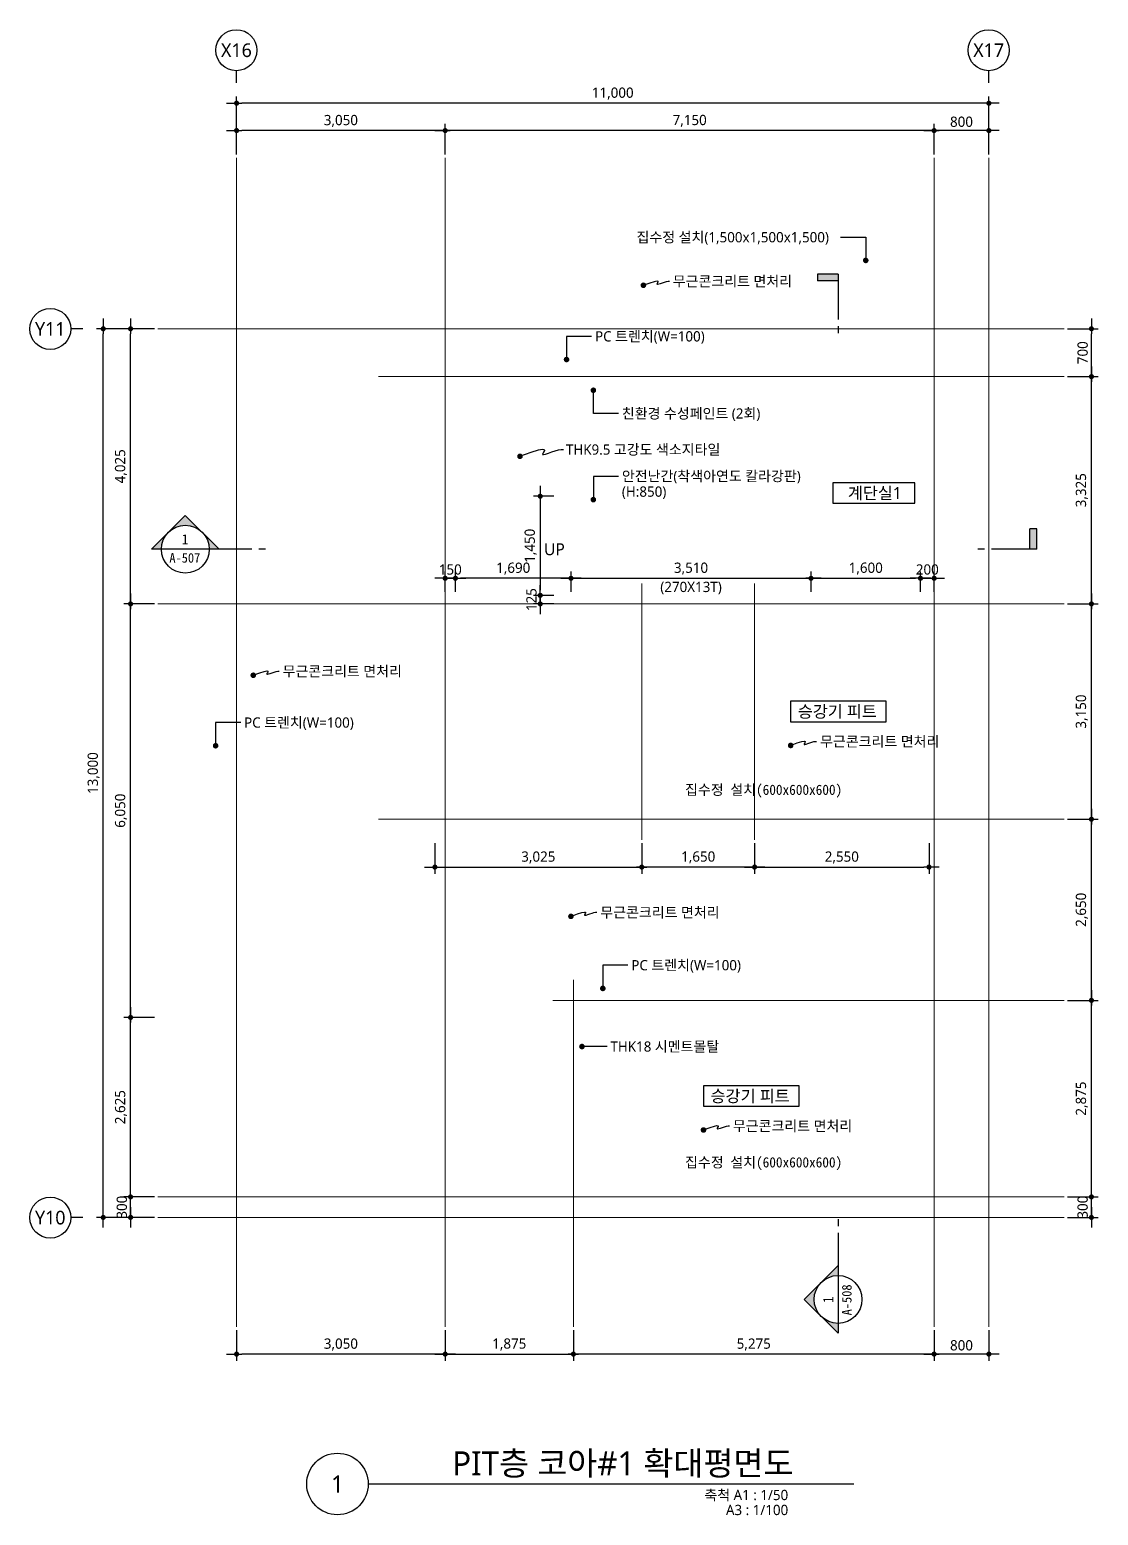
# Model space of a CAD drawing. Header units: millimetres. Extents: x 1424731 to 1631737, y 707248 to 849681.
# Drawn here: x 1425412 to 1441037, y 827948 to 849681 of the extents above; entities that cross this region are included whole.
import ezdxf
from ezdxf.enums import TextEntityAlignment as Align

# ---------------------------------------------------------------- set-up
doc = ezdxf.new("R2010")
doc.units = ezdxf.units.MM
doc.header["$MEASUREMENT"] = 0
doc.linetypes.add('CEN', pattern=[62, 60, -1, 0, -1])
doc.layers.get('0').update_dxf_attribs({"linetype": 'CONTINUOUS'})
for name, color, linetype, lineweight in [('A-AXIS-BUBL', 7, 'CONTINUOUS', 25), ('A-CNTL', 1, 'CEN', 15), ('A-DIMS', 7, 'CONTINUOUS', 25), ('A-MKXS-LEAD', 7, 'CONTINUOUS', 25), ('A-MKXS-MAK1', 3, 'CONTINUOUS', 25), ('A-MKXS-TEXT1', 3, 'CONTINUOUS', 25), ('A-MKXS-TEXT2', 7, 'CONTINUOUS', 25), ('A-MKXX-NAME', 3, 'CONTINUOUS', 25), ('A-MKXX-SYMB', 7, 'CONTINUOUS', 25), ('A-XXXX-SYMB', 7, 'CONTINUOUS', 25), ('A-XXXX-TXT1', 3, 'CONTINUOUS', 25), ('A-XXXX-TXT2', 3, 'CONTINUOUS', 25)]:
    doc.layers.add(name, color=color, linetype=linetype, lineweight=lineweight)
doc.styles.add('HY울릉도L', font='')
doc.styles.add('돋움', font='')
doc.styles.add('돋움체', font='')
doc.styles.add('맑은고딕', font='malgun.ttf')
doc.styles.get('HY울릉도L').set_extended_font_data('HYwulM')
doc.styles.get('돋움').set_extended_font_data('DotumChe')
doc.styles.get('돋움체').set_extended_font_data('DotumChe')
doc.dimstyles.new('CDIM', dxfattribs={"dimtxt": 3, "dimasz": 1.5, "dimexe": 2, "dimexo": 1, "dimgap": 1, "dimtad": 1, "dimdec": 0, "dimrnd": 0.5, "dimzin": 0, "dimdsep": 32, "dimlunit": 6, "dimtxsty": 'HY울릉도L', "dimblk1": '_CIDOT', "dimblk2": '_CIDOT', "dimsah": 1, "dimcen": 5.5, "dimclrd": 2, "dimclre": 2, "dimclrt": 7, "dimadec": 0, "dimazin": 0, "dimtfac": 1, "dimtdec": 0, "dimtix": 1, "dimtmove": 2, "dimatfit": 1, "dimldrblk": '_CIDOT', "dimfxl": 1, "dimtolj": 1, "dimtzin": 0, "dimlwd": -1, "dimarcsym": 0})

# ---------------------------------------------------------------- blocks, each defined once
blk = doc.blocks.new('_CIDOT')
at = {"color": 0, "linetype": 'ByBlock'}
blk.add_line((2, 0), (-1, 0), dxfattribs=at)
at = {"color": 0, "linetype": 'ByBlock', "const_width": 0.5}
blk.add_lwpolyline([(-0.25, 0, 1), (0.25, 0, 1)], format="xyb", close=True, dxfattribs=at)
blk = doc.blocks.new('*D65')
at = {"layer": 'A-DIMS', "lineweight": -2, "transparency": 16777216}
for p, q in [((1433077, 842856), (1432777, 842856)), ((1433077, 841406), (1432777, 841406))]:
    blk.add_line(p, q, dxfattribs=at)
at = {"layer": 'A-DIMS', "transparency": 16777216}
blk.add_line((1432877, 842781), (1432877, 841481), dxfattribs=at)
at = {"layer": 'A-DIMS', "transparency": 16777216, "xscale": 75, "yscale": 75, "zscale": 75}
for p, rotation in [((1432877, 842856), 90), ((1432877, 841406), 270)]:
    blk.add_blockref('_CIDOT', p, dxfattribs=dict(at, rotation=rotation))
at = {"layer": 'A-DIMS', "color": 3, "transparency": 16777216, "insert": (1432737, 842131), "char_height": 150, "attachment_point": 5, "rotation": 90, "style": '맑은고딕'}
blk.add_mtext('\\A1;1,450', dxfattribs=at)
blk = doc.blocks.new('*D66')
at = {"layer": 'A-DIMS', "transparency": 16777216}
for p, q in [((1432877, 841481), (1432877, 841556)), ((1432877, 841281), (1432877, 841406)), ((1432877, 841206), (1432877, 841131))]:
    blk.add_line(p, q, dxfattribs=at)
at = {"layer": 'A-DIMS', "lineweight": -2, "transparency": 16777216}
for p, q in [((1433077, 841406), (1432777, 841406)), ((1433077, 841281), (1432777, 841281))]:
    blk.add_line(p, q, dxfattribs=at)
at = {"layer": 'A-DIMS', "transparency": 16777216, "xscale": 75, "yscale": 75, "zscale": 75}
for p, rotation in [((1432877, 841406), 270), ((1432877, 841281), 90)]:
    blk.add_blockref('_CIDOT', p, dxfattribs=dict(at, rotation=rotation))
at = {"layer": 'A-DIMS', "color": 3, "transparency": 16777216, "insert": (1432749, 841344), "char_height": 150, "attachment_point": 5, "rotation": 90, "style": '맑은고딕'}
blk.add_mtext('\\A1;125', dxfattribs=at)
blk = doc.blocks.new('*D67')
at = {"layer": 'A-DIMS', "lineweight": -2, "transparency": 16777216}
for p, q in [((1433327, 841456), (1433327, 841756)), ((1436837, 841456), (1436837, 841756))]:
    blk.add_line(p, q, dxfattribs=at)
at = {"layer": 'A-DIMS', "transparency": 16777216}
blk.add_line((1433402, 841656), (1436762, 841656), dxfattribs=at)
at = {"layer": 'A-DIMS', "transparency": 16777216, "xscale": 75, "yscale": 75, "zscale": 75, "rotation": 180}
blk.add_blockref('_CIDOT', (1433327, 841656), dxfattribs=at)
at = {"layer": 'A-DIMS', "transparency": 16777216, "xscale": 75, "yscale": 75, "zscale": 75}
blk.add_blockref('_CIDOT', (1436837, 841656), dxfattribs=at)
at = {"layer": 'A-DIMS', "color": 3, "transparency": 16777216, "char_height": 150, "attachment_point": 5, "style": '맑은고딕'}
for s, insert in [('\\A1;3,510', (1435082, 841797)), ('\\A1;(270X13T)', (1435082, 841513))]:
    blk.add_mtext(s, dxfattribs=dict(at, insert=insert))
blk = doc.blocks.new('*D68')
at = {"layer": 'A-DIMS', "lineweight": -2, "transparency": 16777216}
for p, q in [((1431637, 841456), (1431637, 841756)), ((1433327, 841456), (1433327, 841756))]:
    blk.add_line(p, q, dxfattribs=at)
at = {"layer": 'A-DIMS', "transparency": 16777216}
blk.add_line((1433252, 841656), (1431712, 841656), dxfattribs=at)
at = {"layer": 'A-DIMS', "transparency": 16777216, "xscale": 75, "yscale": 75, "zscale": 75, "rotation": 180}
blk.add_blockref('_CIDOT', (1431637, 841656), dxfattribs=at)
at = {"layer": 'A-DIMS', "transparency": 16777216, "xscale": 75, "yscale": 75, "zscale": 75}
blk.add_blockref('_CIDOT', (1433327, 841656), dxfattribs=at)
at = {"layer": 'A-DIMS', "color": 3, "transparency": 16777216, "insert": (1432482, 841797), "char_height": 150, "attachment_point": 5, "style": '맑은고딕'}
blk.add_mtext('\\A1;1,690', dxfattribs=at)
blk = doc.blocks.new('*D69')
at = {"layer": 'A-DIMS', "lineweight": -2, "transparency": 16777216}
for p, q in [((1436837, 841456), (1436837, 841756)), ((1438437, 841456), (1438437, 841756))]:
    blk.add_line(p, q, dxfattribs=at)
at = {"layer": 'A-DIMS', "transparency": 16777216}
blk.add_line((1436912, 841656), (1438362, 841656), dxfattribs=at)
at = {"layer": 'A-DIMS', "transparency": 16777216, "xscale": 75, "yscale": 75, "zscale": 75, "rotation": 180}
blk.add_blockref('_CIDOT', (1436837, 841656), dxfattribs=at)
at = {"layer": 'A-DIMS', "transparency": 16777216, "xscale": 75, "yscale": 75, "zscale": 75}
blk.add_blockref('_CIDOT', (1438437, 841656), dxfattribs=at)
at = {"layer": 'A-DIMS', "color": 3, "transparency": 16777216, "insert": (1437637, 841797), "char_height": 150, "attachment_point": 5, "style": '맑은고딕'}
blk.add_mtext('\\A1;1,600', dxfattribs=at)
blk = doc.blocks.new('*D70')
at = {"layer": 'A-DIMS', "lineweight": -2, "transparency": 16777216}
for p, q in [((1440587, 832606), (1441037, 832606)), ((1440587, 832306), (1441037, 832306))]:
    blk.add_line(p, q, dxfattribs=at)
at = {"layer": 'A-DIMS', "transparency": 16777216}
for p, q in [((1440937, 832681), (1440937, 832756)), ((1440937, 832306), (1440937, 832606)), ((1440937, 832231), (1440937, 832156))]:
    blk.add_line(p, q, dxfattribs=at)
at = {"layer": 'A-DIMS', "transparency": 16777216, "xscale": 75, "yscale": 75, "zscale": 75}
for p, rotation in [((1440937, 832606), 270), ((1440937, 832306), 90)]:
    blk.add_blockref('_CIDOT', p, dxfattribs=dict(at, rotation=rotation))
at = {"layer": 'A-DIMS', "color": 3, "transparency": 16777216, "insert": (1440809, 832456), "char_height": 150, "attachment_point": 5, "rotation": 90, "style": '맑은고딕'}
blk.add_mtext('\\A1;300', dxfattribs=at)
blk = doc.blocks.new('*D71')
at = {"layer": 'A-DIMS', "lineweight": -2, "transparency": 16777216}
for p, q in [((1433362, 830656), (1433362, 830206)), ((1438637, 830656), (1438637, 830206))]:
    blk.add_line(p, q, dxfattribs=at)
at = {"layer": 'A-DIMS', "transparency": 16777216}
blk.add_line((1438562, 830306), (1433437, 830306), dxfattribs=at)
at = {"layer": 'A-DIMS', "transparency": 16777216, "xscale": 75, "yscale": 75, "zscale": 75, "rotation": 180}
blk.add_blockref('_CIDOT', (1433362, 830306), dxfattribs=at)
at = {"layer": 'A-DIMS', "transparency": 16777216, "xscale": 75, "yscale": 75, "zscale": 75}
blk.add_blockref('_CIDOT', (1438637, 830306), dxfattribs=at)
at = {"layer": 'A-DIMS', "color": 3, "transparency": 16777216, "insert": (1435999, 830446), "char_height": 150, "attachment_point": 5, "style": '맑은고딕'}
blk.add_mtext('\\A1;5,275', dxfattribs=at)
blk = doc.blocks.new('*D72')
at = {"layer": 'A-DIMS', "lineweight": -2, "transparency": 16777216}
for p, q in [((1438637, 830656), (1438637, 830206)), ((1439437, 830656), (1439437, 830206))]:
    blk.add_line(p, q, dxfattribs=at)
at = {"layer": 'A-DIMS', "transparency": 16777216}
blk.add_line((1439362, 830306), (1438712, 830306), dxfattribs=at)
at = {"layer": 'A-DIMS', "transparency": 16777216, "xscale": 75, "yscale": 75, "zscale": 75, "rotation": 180}
blk.add_blockref('_CIDOT', (1438637, 830306), dxfattribs=at)
at = {"layer": 'A-DIMS', "transparency": 16777216, "xscale": 75, "yscale": 75, "zscale": 75}
blk.add_blockref('_CIDOT', (1439437, 830306), dxfattribs=at)
at = {"layer": 'A-DIMS', "color": 3, "transparency": 16777216, "insert": (1439037, 830434), "char_height": 150, "attachment_point": 5, "style": '맑은고딕'}
blk.add_mtext('\\A1;800', dxfattribs=at)
blk = doc.blocks.new('*D73')
at = {"layer": 'A-DIMS', "lineweight": -2, "transparency": 16777216}
for p, q in [((1428437, 830656), (1428437, 830206)), ((1431487, 830656), (1431487, 830206))]:
    blk.add_line(p, q, dxfattribs=at)
at = {"layer": 'A-DIMS', "transparency": 16777216}
blk.add_line((1431412, 830306), (1428512, 830306), dxfattribs=at)
at = {"layer": 'A-DIMS', "transparency": 16777216, "xscale": 75, "yscale": 75, "zscale": 75, "rotation": 180}
blk.add_blockref('_CIDOT', (1428437, 830306), dxfattribs=at)
at = {"layer": 'A-DIMS', "transparency": 16777216, "xscale": 75, "yscale": 75, "zscale": 75}
blk.add_blockref('_CIDOT', (1431487, 830306), dxfattribs=at)
at = {"layer": 'A-DIMS', "color": 3, "transparency": 16777216, "insert": (1429962, 830446), "char_height": 150, "attachment_point": 5, "style": '맑은고딕'}
blk.add_mtext('\\A1;3,050', dxfattribs=at)
blk = doc.blocks.new('*D74')
at = {"layer": 'A-DIMS', "lineweight": -2, "transparency": 16777216}
for p, q in [((1427237, 845306), (1426387, 845306)), ((1427237, 832306), (1426387, 832306))]:
    blk.add_line(p, q, dxfattribs=at)
at = {"layer": 'A-DIMS', "transparency": 16777216}
blk.add_line((1426487, 832381), (1426487, 845231), dxfattribs=at)
at = {"layer": 'A-DIMS', "transparency": 16777216, "xscale": 75, "yscale": 75, "zscale": 75}
for p, rotation in [((1426487, 845306), 90), ((1426487, 832306), 270)]:
    blk.add_blockref('_CIDOT', p, dxfattribs=dict(at, rotation=rotation))
at = {"layer": 'A-DIMS', "color": 3, "transparency": 16777216, "insert": (1426347, 838806), "char_height": 150, "attachment_point": 5, "rotation": 90, "style": '맑은고딕'}
blk.add_mtext('\\A1;13,000', dxfattribs=at)
blk = doc.blocks.new('*D75')
at = {"layer": 'A-DIMS', "lineweight": -2, "transparency": 16777216}
for p, q in [((1440587, 835481), (1441037, 835481)), ((1440587, 832606), (1441037, 832606))]:
    blk.add_line(p, q, dxfattribs=at)
at = {"layer": 'A-DIMS', "transparency": 16777216}
blk.add_line((1440937, 832681), (1440937, 835406), dxfattribs=at)
at = {"layer": 'A-DIMS', "transparency": 16777216, "xscale": 75, "yscale": 75, "zscale": 75}
for p, rotation in [((1440937, 835481), 90), ((1440937, 832606), 270)]:
    blk.add_blockref('_CIDOT', p, dxfattribs=dict(at, rotation=rotation))
at = {"layer": 'A-DIMS', "color": 3, "transparency": 16777216, "insert": (1440797, 834044), "char_height": 150, "attachment_point": 5, "rotation": 90, "style": '맑은고딕'}
blk.add_mtext('\\A1;2,875', dxfattribs=at)
blk = doc.blocks.new('*D76')
at = {"layer": 'A-DIMS', "lineweight": -2, "transparency": 16777216}
for p, q in [((1440587, 838131), (1441037, 838131)), ((1440587, 835481), (1441037, 835481))]:
    blk.add_line(p, q, dxfattribs=at)
at = {"layer": 'A-DIMS', "transparency": 16777216}
blk.add_line((1440937, 835556), (1440937, 838056), dxfattribs=at)
at = {"layer": 'A-DIMS', "transparency": 16777216, "xscale": 75, "yscale": 75, "zscale": 75}
for p, rotation in [((1440937, 838131), 90), ((1440937, 835481), 270)]:
    blk.add_blockref('_CIDOT', p, dxfattribs=dict(at, rotation=rotation))
at = {"layer": 'A-DIMS', "color": 3, "transparency": 16777216, "insert": (1440797, 836806), "char_height": 150, "attachment_point": 5, "rotation": 90, "style": '맑은고딕'}
blk.add_mtext('\\A1;2,650', dxfattribs=at)
blk = doc.blocks.new('*D77')
at = {"layer": 'A-DIMS', "lineweight": -2, "transparency": 16777216}
for p, q in [((1440587, 841281), (1441037, 841281)), ((1440587, 838131), (1441037, 838131))]:
    blk.add_line(p, q, dxfattribs=at)
at = {"layer": 'A-DIMS', "transparency": 16777216}
blk.add_line((1440937, 838206), (1440937, 841206), dxfattribs=at)
at = {"layer": 'A-DIMS', "transparency": 16777216, "xscale": 75, "yscale": 75, "zscale": 75}
for p, rotation in [((1440937, 841281), 90), ((1440937, 838131), 270)]:
    blk.add_blockref('_CIDOT', p, dxfattribs=dict(at, rotation=rotation))
at = {"layer": 'A-DIMS', "color": 3, "transparency": 16777216, "insert": (1440797, 839706), "char_height": 150, "attachment_point": 5, "rotation": 90, "style": '맑은고딕'}
blk.add_mtext('\\A1;3,150', dxfattribs=at)
blk = doc.blocks.new('*D78')
at = {"layer": 'A-DIMS', "lineweight": -2, "transparency": 16777216}
for p, q in [((1440587, 844606), (1441037, 844606)), ((1440587, 841281), (1441037, 841281))]:
    blk.add_line(p, q, dxfattribs=at)
at = {"layer": 'A-DIMS', "transparency": 16777216}
blk.add_line((1440937, 841356), (1440937, 844531), dxfattribs=at)
at = {"layer": 'A-DIMS', "transparency": 16777216, "xscale": 75, "yscale": 75, "zscale": 75}
for p, rotation in [((1440937, 844606), 90), ((1440937, 841281), 270)]:
    blk.add_blockref('_CIDOT', p, dxfattribs=dict(at, rotation=rotation))
at = {"layer": 'A-DIMS', "color": 3, "transparency": 16777216, "insert": (1440797, 842944), "char_height": 150, "attachment_point": 5, "rotation": 90, "style": '맑은고딕'}
blk.add_mtext('\\A1;3,325', dxfattribs=at)
blk = doc.blocks.new('*D79')
at = {"layer": 'A-DIMS', "lineweight": -2, "transparency": 16777216}
for p, q in [((1440587, 845306), (1441037, 845306)), ((1440587, 844606), (1441037, 844606))]:
    blk.add_line(p, q, dxfattribs=at)
at = {"layer": 'A-DIMS', "transparency": 16777216}
blk.add_line((1440937, 844681), (1440937, 845231), dxfattribs=at)
at = {"layer": 'A-DIMS', "transparency": 16777216, "xscale": 75, "yscale": 75, "zscale": 75}
for p, rotation in [((1440937, 845306), 90), ((1440937, 844606), 270)]:
    blk.add_blockref('_CIDOT', p, dxfattribs=dict(at, rotation=rotation))
at = {"layer": 'A-DIMS', "color": 3, "transparency": 16777216, "insert": (1440809, 844956), "char_height": 150, "attachment_point": 5, "rotation": 90, "style": '맑은고딕'}
blk.add_mtext('\\A1;700', dxfattribs=at)
blk = doc.blocks.new('*D80')
at = {"layer": 'A-DIMS', "lineweight": -2, "transparency": 16777216}
for p, q in [((1427237, 832606), (1426787, 832606)), ((1427237, 832306), (1426787, 832306))]:
    blk.add_line(p, q, dxfattribs=at)
at = {"layer": 'A-DIMS', "transparency": 16777216}
for p, q in [((1426887, 832681), (1426887, 832756)), ((1426887, 832306), (1426887, 832606)), ((1426887, 832231), (1426887, 832156))]:
    blk.add_line(p, q, dxfattribs=at)
at = {"layer": 'A-DIMS', "transparency": 16777216, "xscale": 75, "yscale": 75, "zscale": 75}
for p, rotation in [((1426887, 832606), 270), ((1426887, 832306), 90)]:
    blk.add_blockref('_CIDOT', p, dxfattribs=dict(at, rotation=rotation))
at = {"layer": 'A-DIMS', "color": 3, "transparency": 16777216, "insert": (1426759, 832456), "char_height": 150, "attachment_point": 5, "rotation": 90, "style": '맑은고딕'}
blk.add_mtext('\\A1;300', dxfattribs=at)
blk = doc.blocks.new('*D81')
at = {"layer": 'A-DIMS', "lineweight": -2, "transparency": 16777216}
for p, q in [((1427237, 835231), (1426787, 835231)), ((1427237, 832606), (1426787, 832606))]:
    blk.add_line(p, q, dxfattribs=at)
at = {"layer": 'A-DIMS', "transparency": 16777216}
blk.add_line((1426887, 832681), (1426887, 835156), dxfattribs=at)
at = {"layer": 'A-DIMS', "transparency": 16777216, "xscale": 75, "yscale": 75, "zscale": 75}
for p, rotation in [((1426887, 835231), 90), ((1426887, 832606), 270)]:
    blk.add_blockref('_CIDOT', p, dxfattribs=dict(at, rotation=rotation))
at = {"layer": 'A-DIMS', "color": 3, "transparency": 16777216, "insert": (1426747, 833919), "char_height": 150, "attachment_point": 5, "rotation": 90, "style": '맑은고딕'}
blk.add_mtext('\\A1;2,625', dxfattribs=at)
blk = doc.blocks.new('*D82')
at = {"layer": 'A-DIMS', "lineweight": -2, "transparency": 16777216}
for p, q in [((1427237, 841281), (1426787, 841281)), ((1427237, 835231), (1426787, 835231))]:
    blk.add_line(p, q, dxfattribs=at)
at = {"layer": 'A-DIMS', "transparency": 16777216}
blk.add_line((1426887, 835306), (1426887, 841206), dxfattribs=at)
at = {"layer": 'A-DIMS', "transparency": 16777216, "xscale": 75, "yscale": 75, "zscale": 75}
for p, rotation in [((1426887, 841281), 90), ((1426887, 835231), 270)]:
    blk.add_blockref('_CIDOT', p, dxfattribs=dict(at, rotation=rotation))
at = {"layer": 'A-DIMS', "color": 3, "transparency": 16777216, "insert": (1426747, 838256), "char_height": 150, "attachment_point": 5, "rotation": 90, "style": '맑은고딕'}
blk.add_mtext('\\A1;6,050', dxfattribs=at)
blk = doc.blocks.new('*D83')
at = {"layer": 'A-DIMS', "lineweight": -2, "transparency": 16777216}
for p, q in [((1427237, 845306), (1426787, 845306)), ((1427237, 841281), (1426787, 841281))]:
    blk.add_line(p, q, dxfattribs=at)
at = {"layer": 'A-DIMS', "transparency": 16777216}
blk.add_line((1426887, 841356), (1426887, 845231), dxfattribs=at)
at = {"layer": 'A-DIMS', "transparency": 16777216, "xscale": 75, "yscale": 75, "zscale": 75}
for p, rotation in [((1426887, 845306), 90), ((1426887, 841281), 270)]:
    blk.add_blockref('_CIDOT', p, dxfattribs=dict(at, rotation=rotation))
at = {"layer": 'A-DIMS', "color": 3, "transparency": 16777216, "insert": (1426747, 843294), "char_height": 150, "attachment_point": 5, "rotation": 90, "style": '맑은고딕'}
blk.add_mtext('\\A1;4,025', dxfattribs=at)
blk = doc.blocks.new('*D84')
at = {"layer": 'A-DIMS', "lineweight": -2, "transparency": 16777216}
for p, q in [((1431487, 847856), (1431487, 848306)), ((1438637, 847856), (1438637, 848306))]:
    blk.add_line(p, q, dxfattribs=at)
at = {"layer": 'A-DIMS', "transparency": 16777216}
blk.add_line((1438562, 848206), (1431562, 848206), dxfattribs=at)
at = {"layer": 'A-DIMS', "transparency": 16777216, "xscale": 75, "yscale": 75, "zscale": 75, "rotation": 180}
blk.add_blockref('_CIDOT', (1431487, 848206), dxfattribs=at)
at = {"layer": 'A-DIMS', "transparency": 16777216, "xscale": 75, "yscale": 75, "zscale": 75}
blk.add_blockref('_CIDOT', (1438637, 848206), dxfattribs=at)
at = {"layer": 'A-DIMS', "color": 3, "transparency": 16777216, "insert": (1435062, 848347), "char_height": 150, "attachment_point": 5, "style": '맑은고딕'}
blk.add_mtext('\\A1;7,150', dxfattribs=at)
blk = doc.blocks.new('*D85')
at = {"layer": 'A-DIMS', "lineweight": -2, "transparency": 16777216}
for p, q in [((1428437, 847856), (1428437, 848706)), ((1439437, 847856), (1439437, 848706))]:
    blk.add_line(p, q, dxfattribs=at)
at = {"layer": 'A-DIMS', "transparency": 16777216}
blk.add_line((1439362, 848606), (1428512, 848606), dxfattribs=at)
at = {"layer": 'A-DIMS', "transparency": 16777216, "xscale": 75, "yscale": 75, "zscale": 75, "rotation": 180}
blk.add_blockref('_CIDOT', (1428437, 848606), dxfattribs=at)
at = {"layer": 'A-DIMS', "transparency": 16777216, "xscale": 75, "yscale": 75, "zscale": 75}
blk.add_blockref('_CIDOT', (1439437, 848606), dxfattribs=at)
at = {"layer": 'A-DIMS', "color": 3, "transparency": 16777216, "insert": (1433937, 848747), "char_height": 150, "attachment_point": 5, "style": '맑은고딕'}
blk.add_mtext('\\A1;11,000', dxfattribs=at)
blk = doc.blocks.new('*D86')
at = {"layer": 'A-DIMS', "lineweight": -2, "transparency": 16777216}
for p, q in [((1438637, 847856), (1438637, 848306)), ((1439437, 847856), (1439437, 848306))]:
    blk.add_line(p, q, dxfattribs=at)
at = {"layer": 'A-DIMS', "transparency": 16777216}
blk.add_line((1439362, 848206), (1438712, 848206), dxfattribs=at)
at = {"layer": 'A-DIMS', "transparency": 16777216, "xscale": 75, "yscale": 75, "zscale": 75, "rotation": 180}
blk.add_blockref('_CIDOT', (1438637, 848206), dxfattribs=at)
at = {"layer": 'A-DIMS', "transparency": 16777216, "xscale": 75, "yscale": 75, "zscale": 75}
blk.add_blockref('_CIDOT', (1439437, 848206), dxfattribs=at)
at = {"layer": 'A-DIMS', "color": 3, "transparency": 16777216, "insert": (1439037, 848334), "char_height": 150, "attachment_point": 5, "style": '맑은고딕'}
blk.add_mtext('\\A1;800', dxfattribs=at)
blk = doc.blocks.new('*D87')
at = {"layer": 'A-DIMS', "lineweight": -2, "transparency": 16777216}
for p, q in [((1428437, 847856), (1428437, 848306)), ((1431487, 847856), (1431487, 848306))]:
    blk.add_line(p, q, dxfattribs=at)
at = {"layer": 'A-DIMS', "transparency": 16777216}
blk.add_line((1431412, 848206), (1428512, 848206), dxfattribs=at)
at = {"layer": 'A-DIMS', "transparency": 16777216, "xscale": 75, "yscale": 75, "zscale": 75, "rotation": 180}
blk.add_blockref('_CIDOT', (1428437, 848206), dxfattribs=at)
at = {"layer": 'A-DIMS', "transparency": 16777216, "xscale": 75, "yscale": 75, "zscale": 75}
blk.add_blockref('_CIDOT', (1431487, 848206), dxfattribs=at)
at = {"layer": 'A-DIMS', "color": 3, "transparency": 16777216, "insert": (1429962, 848346), "char_height": 150, "attachment_point": 5, "style": '맑은고딕'}
blk.add_mtext('\\A1;3,050', dxfattribs=at)
blk = doc.blocks.new('*D88')
at = {"layer": 'A-DIMS', "lineweight": -2, "transparency": 16777216}
for p, q in [((1431337, 837781), (1431337, 837331)), ((1434362, 837781), (1434362, 837331))]:
    blk.add_line(p, q, dxfattribs=at)
at = {"layer": 'A-DIMS', "transparency": 16777216}
blk.add_line((1431412, 837431), (1434287, 837431), dxfattribs=at)
at = {"layer": 'A-DIMS', "transparency": 16777216, "xscale": 75, "yscale": 75, "zscale": 75, "rotation": 180}
blk.add_blockref('_CIDOT', (1431337, 837431), dxfattribs=at)
at = {"layer": 'A-DIMS', "transparency": 16777216, "xscale": 75, "yscale": 75, "zscale": 75}
blk.add_blockref('_CIDOT', (1434362, 837431), dxfattribs=at)
at = {"layer": 'A-DIMS', "color": 3, "transparency": 16777216, "insert": (1432849, 837571), "char_height": 150, "attachment_point": 5, "style": '맑은고딕'}
blk.add_mtext('\\A1;3,025', dxfattribs=at)
blk = doc.blocks.new('*D258')
at = {"layer": 'A-DIMS', "lineweight": -2, "transparency": 16777216}
for p, q in [((1438437, 841456), (1438437, 841756)), ((1438637, 841456), (1438637, 841756))]:
    blk.add_line(p, q, dxfattribs=at)
at = {"layer": 'A-DIMS', "transparency": 16777216}
for p, q in [((1438362, 841656), (1438287, 841656)), ((1438437, 841656), (1438637, 841656)), ((1438712, 841656), (1438787, 841656))]:
    blk.add_line(p, q, dxfattribs=at)
at = {"layer": 'A-DIMS', "transparency": 16777216, "xscale": 75, "yscale": 75, "zscale": 75}
blk.add_blockref('_CIDOT', (1438437, 841656), dxfattribs=at)
at = {"layer": 'A-DIMS', "transparency": 16777216, "xscale": 75, "yscale": 75, "zscale": 75, "rotation": 180}
blk.add_blockref('_CIDOT', (1438637, 841656), dxfattribs=at)
at = {"layer": 'A-DIMS', "color": 3, "transparency": 16777216, "insert": (1438537, 841784), "char_height": 150, "attachment_point": 5, "style": '맑은고딕'}
blk.add_mtext('\\A1;200', dxfattribs=at)
blk = doc.blocks.new('*D259')
at = {"layer": 'A-DIMS', "lineweight": -2, "transparency": 16777216}
for p, q in [((1431487, 841456), (1431487, 841756)), ((1431637, 841456), (1431637, 841756))]:
    blk.add_line(p, q, dxfattribs=at)
at = {"layer": 'A-DIMS', "transparency": 16777216}
for p, q in [((1431412, 841656), (1431337, 841656)), ((1431487, 841656), (1431637, 841656)), ((1431712, 841656), (1431787, 841656))]:
    blk.add_line(p, q, dxfattribs=at)
at = {"layer": 'A-DIMS', "transparency": 16777216, "xscale": 75, "yscale": 75, "zscale": 75}
blk.add_blockref('_CIDOT', (1431487, 841656), dxfattribs=at)
at = {"layer": 'A-DIMS', "transparency": 16777216, "xscale": 75, "yscale": 75, "zscale": 75, "rotation": 180}
blk.add_blockref('_CIDOT', (1431637, 841656), dxfattribs=at)
at = {"layer": 'A-DIMS', "color": 3, "transparency": 16777216, "insert": (1431562, 841784), "char_height": 150, "attachment_point": 5, "style": '맑은고딕'}
blk.add_mtext('\\A1;150', dxfattribs=at)
blk = doc.blocks.new('CORE 1- 단면')
at = {"layer": 'A-MKXS-MAK1'}
for points in [[(9245, 15395), (9245, 15495), (9545, 15495), (9545, 15395)], [(12350, 11770), (12450, 11770), (12450, 11470), (12350, 11470)]]:
    blk.add_hatch(color=256, dxfattribs=at).paths.add_polyline_path(points)
h = blk.add_hatch(color=256, dxfattribs=at)
h.paths.add_polyline_path([(0, 11965), (247, 11717, 0.414214), (-247, 11717)])
h.paths.add_polyline_path([(247, 11717), (495, 11470), (350, 11470, 0.198912)])
h.paths.add_polyline_path([(-247, 11717, 0.198912), (-350, 11470), (-495, 11470)])
h = blk.add_hatch(color=256, dxfattribs=at)
h.paths.add_polyline_path([(9050, 495), (9297, 742, 0.414214), (9297, 247)])
h.paths.add_polyline_path([(9297, 742), (9545, 990), (9545, 845, 0.198912)])
h.paths.add_polyline_path([(9297, 247, 0.198912), (9545, 145), (9545, 0)])
for p, q in [((9245, 15495), (9245, 15395)), ((9545, 15495), (9245, 15495)), ((9545, 15495), (9545, 14832)), ((9545, 15395), (9245, 15395)), ((9545, 14732), (9545, 14632)), ((-495, 11470), (0, 11965)), ((495, 11470), (0, 11965)), ((12450, 11770), (12350, 11770)), ((12350, 11470), (12350, 11770)), ((12450, 11470), (12450, 11770)), ((973, 11470), (-495, 11470)), ((1173, 11470), (1073, 11470)), ((11687, 11470), (11587, 11470)), ((12450, 11470), (11787, 11470)), ((9545, 1668), (9545, 1568)), ((9545, 1468), (9545, 0)), ((9545, 990), (9050, 495)), ((9545, 0), (9050, 495))]:
    blk.add_line(p, q, dxfattribs=at)
for centre in [(0, 11470), (9545, 495)]:
    blk.add_circle(centre, 350, dxfattribs=at)
at = {"layer": 'A-MKXS-TEXT2', "style": '돋움체'}
for s, height, p in [('1', 150, (-4, 11614)), ('A-507', 140, (-7, 11342))]:
    blk.add_text(s, height=height, dxfattribs=at).set_placement(p, align=Align.MIDDLE)
for s, height, p in [('A-508', 140, (9673, 488)), ('1', 150, (9401, 491))]:
    blk.add_text(s, height=height, rotation=90, dxfattribs=at).set_placement(p, align=Align.MIDDLE)
blk = doc.blocks.new('*D347')
at = {"layer": 'A-DIMS', "lineweight": -2, "transparency": 16777216}
for p, q in [((1431487, 830656), (1431487, 830206)), ((1433362, 830656), (1433362, 830206))]:
    blk.add_line(p, q, dxfattribs=at)
at = {"layer": 'A-DIMS', "transparency": 16777216}
blk.add_line((1431562, 830306), (1433287, 830306), dxfattribs=at)
at = {"layer": 'A-DIMS', "transparency": 16777216, "xscale": 75, "yscale": 75, "zscale": 75, "rotation": 180}
blk.add_blockref('_CIDOT', (1431487, 830306), dxfattribs=at)
at = {"layer": 'A-DIMS', "transparency": 16777216, "xscale": 75, "yscale": 75, "zscale": 75}
blk.add_blockref('_CIDOT', (1433362, 830306), dxfattribs=at)
at = {"layer": 'A-DIMS', "color": 3, "transparency": 16777216, "insert": (1432424, 830447), "char_height": 150, "attachment_point": 5, "style": '맑은고딕'}
blk.add_mtext('\\A1;1,875', dxfattribs=at)
blk = doc.blocks.new('*D348')
at = {"layer": 'A-DIMS', "lineweight": -2, "transparency": 16777216}
for p, q in [((1434362, 837781), (1434362, 837331)), ((1436012, 837781), (1436012, 837331))]:
    blk.add_line(p, q, dxfattribs=at)
at = {"layer": 'A-DIMS', "transparency": 16777216}
blk.add_line((1435937, 837431), (1434437, 837431), dxfattribs=at)
at = {"layer": 'A-DIMS', "transparency": 16777216, "xscale": 75, "yscale": 75, "zscale": 75, "rotation": 180}
blk.add_blockref('_CIDOT', (1434362, 837431), dxfattribs=at)
at = {"layer": 'A-DIMS', "transparency": 16777216, "xscale": 75, "yscale": 75, "zscale": 75}
blk.add_blockref('_CIDOT', (1436012, 837431), dxfattribs=at)
at = {"layer": 'A-DIMS', "color": 3, "transparency": 16777216, "insert": (1435187, 837572), "char_height": 150, "attachment_point": 5, "style": '맑은고딕'}
blk.add_mtext('\\A1;1,650', dxfattribs=at)
blk = doc.blocks.new('*D349')
at = {"layer": 'A-DIMS', "lineweight": -2, "transparency": 16777216}
for p, q in [((1436012, 837781), (1436012, 837331)), ((1438562, 837781), (1438562, 837331))]:
    blk.add_line(p, q, dxfattribs=at)
at = {"layer": 'A-DIMS', "transparency": 16777216}
blk.add_line((1436087, 837431), (1438487, 837431), dxfattribs=at)
at = {"layer": 'A-DIMS', "transparency": 16777216, "xscale": 75, "yscale": 75, "zscale": 75, "rotation": 180}
blk.add_blockref('_CIDOT', (1436012, 837431), dxfattribs=at)
at = {"layer": 'A-DIMS', "transparency": 16777216, "xscale": 75, "yscale": 75, "zscale": 75}
blk.add_blockref('_CIDOT', (1438562, 837431), dxfattribs=at)
at = {"layer": 'A-DIMS', "color": 3, "transparency": 16777216, "insert": (1437287, 837571), "char_height": 150, "attachment_point": 5, "style": '맑은고딕'}
blk.add_mtext('\\A1;2,550', dxfattribs=at)

msp = doc.modelspace()

# ---------------------------------------------------------------- linework, layer by layer
at = {"layer": 'A-AXIS-BUBL', "ltscale": 0.2}
for p, q in [((1428437, 848906.2), (1428437, 849081.2)), ((1439437, 848906.2), (1439437, 849081.2)), ((1426187, 845306.2), (1426012, 845306.2)), ((1426187, 832306.2), (1426012, 832306.2))]:
    msp.add_line(p, q, dxfattribs=at)
for centre in [(1428434.1, 849381.2), (1439434.1, 849381.2), (1425712, 845303.2), (1425712, 832303.2)]:
    msp.add_circle(centre, 300, dxfattribs=at)
at = {"layer": 'A-CNTL'}
for p, q in [((1428437, 830706.2), (1428437, 847806.2)), ((1431487, 830706.2), (1431487, 847806.2)), ((1438637, 830706.2), (1438637, 847806.2)), ((1439437, 830706.2), (1439437, 847806.2)), ((1440537, 845306.2), (1427287, 845306.2)), ((1440537, 844606.2), (1430512, 844606.2)), ((1434362, 837831.2), (1434362, 841581.2)), ((1436012, 837831.2), (1436012, 841581.2)), ((1440537, 841281.2), (1427287, 841281.2)), ((1440537, 838131.2), (1430512, 838131.2)), ((1433362, 830706.2), (1433362, 835781.2)), ((1440537, 835481.2), (1433062, 835481.2)), ((1440537, 832606.2), (1427287, 832606.2)), ((1440537, 832306.2), (1427287, 832306.2))]:
    msp.add_line(p, q, dxfattribs=at)
at = {"layer": 'A-MKXS-LEAD'}
for points in [[(1437270, 846645.5), (1437637, 846645.5), (1437637, 846306.2)], [(1434384.5, 845942), (1434482.3, 845978.9), (1434546, 845998.8), (1434582.2, 846005.2), (1434597.6, 846001.8), (1434598.8, 845991.9), (1434592.3, 845979.1), (1434584.7, 845966.9), (1434582.8, 845958.8), (1434591.4, 845957.5), (1434609.6, 845961.9), (1434634.4, 845970.1), (1434663.3, 845980.2), (1434693.5, 845990.3), (1434722.3, 845998.4), (1434747, 846002.8), (1434764.9, 846001.3)], [(1433628.9, 845195.5), (1433261.9, 845195.5), (1433261.9, 844856.2)], [(1434021, 844067.2), (1433654, 844067.2), (1433654, 844406.6)], [(1432580.9, 843440.4), (1432743.8, 843501.8), (1432850, 843535), (1432910.4, 843545.7), (1432936, 843539.9), (1432937.9, 843523.4), (1432927.1, 843502.1), (1432914.6, 843481.8), (1432911.3, 843468.3), (1432925.7, 843466.1), (1432955.9, 843473.4), (1432997.4, 843487.1), (1433045.5, 843504), (1433095.9, 843520.8), (1433143.9, 843534.4), (1433185.1, 843541.6), (1433214.8, 843539.2)], [(1434021, 843145.5), (1433654, 843145.5), (1433654, 842806.2)], [(1428679.7, 840236.7), (1428777.5, 840273.5), (1428841.2, 840293.4), (1428877.4, 840299.9), (1428892.8, 840296.4), (1428894, 840286.5), (1428887.5, 840273.7), (1428880, 840261.5), (1428878, 840253.4), (1428886.7, 840252.1), (1428904.8, 840256.5), (1428929.6, 840264.7), (1428958.5, 840274.8), (1428988.7, 840284.9), (1429017.6, 840293.1), (1429042.2, 840297.4), (1429060.1, 840295.9)], [(1428497.3, 839545.5), (1428130.3, 839545.5), (1428130.3, 839206.2)], [(1436538.5, 839209.9), (1436636.2, 839246.7), (1436699.9, 839266.6), (1436736.2, 839273.1), (1436751.6, 839269.6), (1436752.7, 839259.7), (1436746.2, 839246.9), (1436738.7, 839234.7), (1436736.8, 839226.6), (1436745.4, 839225.3), (1436763.5, 839229.7), (1436788.4, 839237.9), (1436817.3, 839248), (1436847.5, 839258.1), (1436876.3, 839266.2), (1436901, 839270.6), (1436918.9, 839269.1)], [(1433325, 836709.8), (1433422.8, 836746.7), (1433486.5, 836766.6), (1433522.7, 836773), (1433538.1, 836769.5), (1433539.2, 836759.6), (1433532.7, 836746.8), (1433525.2, 836734.6), (1433523.3, 836726.6), (1433531.9, 836725.2), (1433550, 836729.6), (1433574.9, 836737.9), (1433603.8, 836748), (1433634, 836758.1), (1433662.8, 836766.2), (1433687.5, 836770.5), (1433705.4, 836769.1)], [(1434159.2, 835995.5), (1433792.2, 835995.5), (1433792.2, 835656.2)], [(1433854, 834805.5), (1433487, 834805.5), (1433487, 834805.5)], [(1435263.5, 833584.9), (1435361.2, 833621.7), (1435424.9, 833641.6), (1435461.2, 833648.1), (1435476.6, 833644.6), (1435477.7, 833634.7), (1435471.2, 833621.9), (1435463.7, 833609.7), (1435461.8, 833601.6), (1435470.4, 833600.3), (1435488.5, 833604.7), (1435513.4, 833612.9), (1435542.3, 833623), (1435572.5, 833633.1), (1435601.3, 833641.2), (1435626, 833645.6), (1435643.9, 833644.1)]]:
    msp.add_lwpolyline(points, dxfattribs=at)
at = {"layer": 'A-MKXS-LEAD', "const_width": 40}
for points in [[(1437616.3, 846308.2, 1), (1437657.7, 846304.1, 1)], [(1434364.6, 845944.4, 1), (1434406.1, 845940.3, 1)], [(1433241.1, 844858.2, 1), (1433282.6, 844854.1, 1)], [(1433633.2, 844404.5, -1), (1433674.7, 844408.7, -1)], [(1432560.1, 843442.5, 1), (1432601.6, 843438.3, 1)], [(1433633.2, 842808.2, 1), (1433674.7, 842804.1, 1)], [(1428659.8, 840239, 1), (1428701.3, 840234.9, 1)], [(1428109.6, 839208.2, 1), (1428151.1, 839204.1, 1)], [(1436518.6, 839212.2, 1), (1436560.1, 839208.1, 1)], [(1433305.1, 836712.2, 1), (1433346.6, 836708.1, 1)], [(1433771.5, 835658.2, 1), (1433812.9, 835654.1, 1)], [(1433466.3, 834803.4, -1), (1433507.7, 834807.6, -1)], [(1435243.6, 833587.2, 1), (1435285.1, 833583.1, 1)]]:
    msp.add_lwpolyline(points, format="xyb", close=True, dxfattribs=at)
at = {"layer": 'A-MKXS-LEAD'}
for points in [[(1437922.5, 838556.2, 0, 50, 0), (1437772.5, 838556.2, 0, 0, 0), (1437474.5, 838556.2, 0, 0, 0)], [(1437922.5, 833106.2, 0, 50, 0), (1437772.5, 833106.2, 0, 0, 0), (1437474.5, 833106.2, 0, 0, 0)]]:
    msp.add_lwpolyline(points, format="xyseb", dxfattribs=at)
at = {"layer": 'A-MKXX-SYMB'}
for points in [[(1437155, 842752.9), (1438355, 842752.9), (1438355, 843052.9), (1437155, 843052.9)], [(1436537, 839556.2), (1437937, 839556.2), (1437937, 839856.2), (1436537, 839856.2)], [(1435262, 833931.2), (1436662, 833931.2), (1436662, 834231.2), (1435262, 834231.2)]]:
    msp.add_lwpolyline(points, close=True, dxfattribs=at)
at = {"layer": 'A-XXXX-SYMB'}
msp.add_line((1430362, 828406.2), (1437462, 828406.2), dxfattribs=at)
msp.add_circle((1429912, 828406.2), 450, dxfattribs=at)

# ---------------------------------------------------------------- block references
at = {"layer": 'A-DIMS'}
msp.add_blockref('CORE 1- 단면', (1427687, 830611.2), dxfattribs=at)

# ---------------------------------------------------------------- texts
at = {"layer": 'A-MKXS-TEXT1', "style": '맑은고딕'}
for s, p in [('집수정 설치(1,500x1,500x1,500)', (1434284.8, 846645.5)), ('무근콘크리트 면처리', (1434814.9, 846001.3)), ('PC 트렌치(W=100)', (1433678.9, 845195.5)), ('친환경 수성페인트 (2회)', (1434071, 844067.2)), ('THK9.5 고강도 색소지타일', (1433253, 843539.2)), ('안전난간(착색아연도 칼라강판)', (1434071, 843151.3)), ('(H:850)', (1434071, 842923.8)), ('무근콘크리트 면처리', (1429110.1, 840295.9)), ('PC 트렌치(W=100)', (1428547.3, 839545.5)), ('무근콘크리트 면처리', (1436968.9, 839269.1)), ('무근콘크리트 면처리', (1433755.4, 836769.1)), ('PC 트렌치(W=100)', (1434209.2, 835995.5)), ('THK18 시멘트몰탈', (1433904, 834805.5)), ('무근콘크리트 면처리', (1435693.9, 833644.1))]:
    msp.add_text(s, height=150, dxfattribs=at).set_placement(p, align=Align.MIDDLE_LEFT)
at = {"layer": 'A-MKXX-NAME', "style": '맑은고딕'}
for s, p in [('계단실1', (1437769.5, 842902.9)), ('UP', (1433084.1, 842081.2)), ('승강기 피트', (1437221.2, 839706.2)), ('승강기 피트', (1435946.2, 834081.2))]:
    msp.add_text(s, height=175, dxfattribs=at).set_placement(p, align=Align.MIDDLE_CENTER)
at = {"layer": 'A-XXXX-TXT1', "style": '맑은고딕'}
msp.add_text('PIT층 코아#1 확대평면도', height=350, dxfattribs=at).set_placement((1436580.9, 828428.8), align=Align.BOTTOM_RIGHT)
msp.add_text('1', height=250, dxfattribs=at).set_placement((1429912, 828406.2), align=Align.MIDDLE)
for s, p in [('축척 A1 : 1/50', (1436503, 828320)), ('A3 : 1/100', (1436503, 828101.1))]:
    msp.add_text(s, height=150, dxfattribs=at).set_placement(p, align=Align.TOP_RIGHT)
at = {"layer": 'A-XXXX-TXT2', "ltscale": 0.2, "style": '맑은고딕'}
for s, p in [('X16', (1428434.1, 849381.2)), ('X17', (1439434.1, 849381.2)), ('Y11', (1425712, 845303.2)), ('Y10', (1425712, 832303.2))]:
    msp.add_text(s, height=200, dxfattribs=at).set_placement(p, align=Align.MIDDLE)
at = {"layer": 'A-XXXX-TXT2', "style": '돋움'}
for p in [(1434994.5, 838562.2), (1434994.5, 833112.2)]:
    msp.add_text('집수정 설치(600x600x600)', height=150, dxfattribs=at).set_placement(p, align=Align.MIDDLE_LEFT)

# ---------------------------------------------------------------- dimensions: what is measured, and where the dimension line sits
at = {"layer": 'A-DIMS'}
for base, p1, p2, angle, picture, middle in [((1428437, 848606.2), (1439437, 847806.2), (1428437, 847806.2), 180, '*D85', (1433937, 848746.7)), ((1428437, 848206.2), (1431487, 847806.2), (1428437, 847806.2), 180, '*D87', (1429962, 848346.3)), ((1431487, 848206.2), (1438637, 847806.2), (1431487, 847806.2), 180, '*D84', (1435062, 848346.7)), ((1438637, 848206.2), (1439437, 847806.2), (1438637, 847806.2), 180, '*D86', (1439037, 848333.7)), ((1426487, 845306.2), (1427287, 832306.2), (1427287, 845306.2), 270, '*D74', (1426346.5, 838806.2)), ((1426887, 845306.2), (1427287, 841281.2), (1427287, 845306.2), 270, '*D83', (1426746.9, 843293.7)), ((1440937, 845306.2), (1440537, 844606.2), (1440537, 845306.2), 270, '*D79', (1440809.5, 844956.2)), ((1440937, 844606.2), (1440537, 841281.2), (1440537, 844606.2), 270, '*D78', (1440796.9, 842943.7)), ((1432877, 841406.2), (1433127, 842856.2), (1433127, 841406.2), 90, '*D65', (1432736.5, 842131.2)), ((1431637, 841656.2), (1433327, 841406.2), (1431637, 841406.2), 180, '*D68', (1432482, 841796.7)), ((1432877, 841406.2), (1433127, 841281.2), (1433127, 841406.2), 270, '*D66', (1432749.1, 841343.7)), ((1426887, 841281.2), (1427287, 835231.2), (1427287, 841281.2), 270, '*D82', (1426746.9, 838256.2)), ((1440937, 841281.2), (1440537, 838131.2), (1440537, 841281.2), 270, '*D77', (1440796.5, 839706.2)), ((1440937, 838131.2), (1440537, 835481.2), (1440537, 838131.2), 270, '*D76', (1440796.9, 836806.2)), ((1434362, 837431.2), (1436012, 837831.2), (1434362, 837831.2), 180, '*D348', (1435187, 837571.7)), ((1438562, 837431.2), (1436012, 837831.2), (1438562, 837831.2), 0, '*D349', (1437287, 837571.3)), ((1440937, 835481.2), (1440537, 832606.2), (1440537, 835481.2), 270, '*D75', (1440796.9, 834043.7)), ((1426887, 835231.2), (1427287, 832606.2), (1427287, 835231.2), 270, '*D81', (1426746.9, 833918.7)), ((1426887, 832606.2), (1427287, 832306.2), (1427287, 832606.2), 270, '*D80', (1426759.5, 832456.2)), ((1440937, 832606.2), (1440537, 832306.2), (1440537, 832606.2), 270, '*D70', (1440809.5, 832456.2)), ((1428437, 830306.2), (1431487, 830706.2), (1428437, 830706.2), 180, '*D73', (1429962, 830446.3)), ((1433362, 830306.2), (1431487, 830706.2), (1433362, 830706.2), 0, '*D347', (1432424.5, 830446.7)), ((1433362, 830306.2), (1438637, 830706.2), (1433362, 830706.2), 180, '*D71', (1435999.5, 830446.3)), ((1438637, 830306.2), (1439437, 830706.2), (1438637, 830706.2), 180, '*D72', (1439037, 830433.7))]:
    dim = msp.add_linear_dim(base=base, p1=p1, p2=p2, angle=angle, dimstyle='CDIM', override={"dimscale": 50, "dimtxsty": '맑은고딕', "dimclrd": 256, "dimclre": 256, "dimclrt": 3}, dxfattribs=at)
    dim.commit()
    dim.dimension.update_dxf_attribs({"geometry": picture, "text_midpoint": middle})
for base, p1, p2, text, picture, middle in [((1431637, 841656.2), (1431487, 841406.2), (1431637, 841406.2), '<>\\X', '*D259', (1431562, 841656.2)), ((1436837, 841656.2), (1433327, 841406.2), (1436837, 841406.2), '<>\\X(270X13T)', '*D67', (1435082, 841656.2)), ((1438437, 841656.2), (1436837, 841406.2), (1438437, 841406.2), '<>\\X', '*D69', (1437637, 841656.2)), ((1438637, 841656.2), (1438437, 841406.2), (1438637, 841406.2), '<>\\X', '*D258', (1438537, 841656.2))]:
    dim = msp.add_linear_dim(base=base, p1=p1, p2=p2, angle=180, text=text, dimstyle='CDIM', override={"dimscale": 50, "dimtxsty": '맑은고딕', "dimclrd": 256, "dimclre": 256, "dimclrt": 3}, dxfattribs=at)
    dim.commit()
    dim.dimension.update_dxf_attribs({"geometry": picture, "text_midpoint": middle})
dim = msp.add_linear_dim(base=(1434362, 837431.2), p1=(1431337, 837831.2), p2=(1434362, 837831.2), dimstyle='CDIM', override={"dimscale": 50, "dimtxsty": '맑은고딕', "dimclrd": 256, "dimclre": 256, "dimclrt": 3}, dxfattribs=at)
dim.commit()
dim.dimension.update_dxf_attribs({"geometry": '*D88', "text_midpoint": (1432849.5, 837571.3)})

doc.saveas('drawing.dxf')
